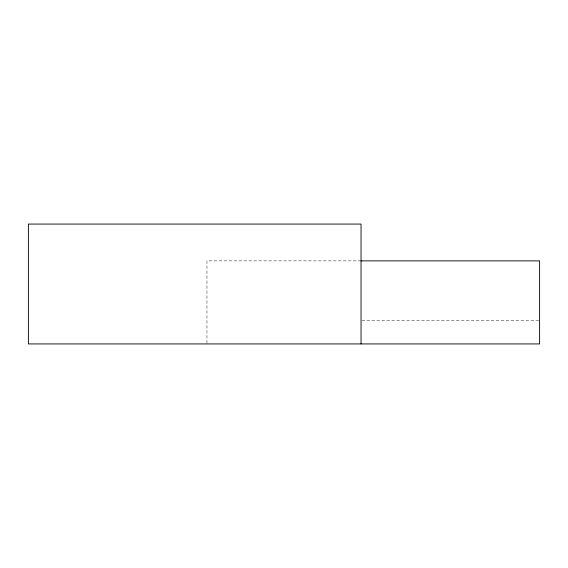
<?xml version="1.0" encoding="UTF-8"?>
<svg xmlns="http://www.w3.org/2000/svg" width="568" height="568" viewBox="0 0 568 568"><rect width="100%" height="100%" fill="white"/><g stroke="black" fill="none" stroke-linecap="round" stroke-linejoin="round"><path stroke-width="0.43" stroke-dasharray="2.84 2.13" d="M361.042 260.875L206.958 260.875L206.958 343.931M361.93 320.558L538.72 320.558"/><path stroke-width="0.85" d="M361.042 260.875L539.6 260.875L539.6 343.931L28.4 343.931L28.4 224.069L361.042 224.069L361.042 343.931"/></g></svg>
